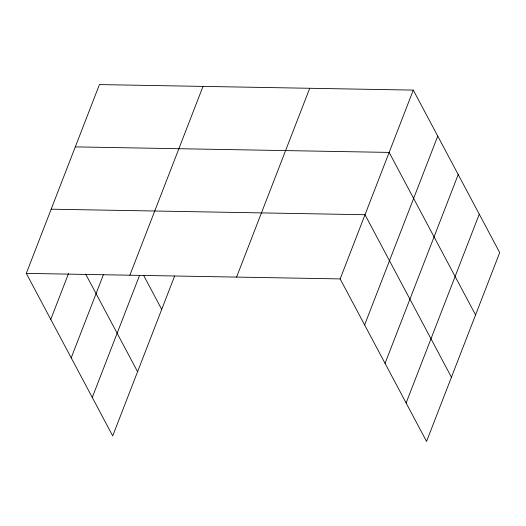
<?xml version="1.0" encoding="UTF-8"?>
<svg xmlns="http://www.w3.org/2000/svg" width="526" height="526" viewBox="0 0 526 526"><rect width="100%" height="100%" fill="white"/><g stroke="black" fill="none" stroke-linecap="round" stroke-linejoin="round"><path stroke-width="0.79" d="M174.665 275.959L112.709 435.896L26.3 273.389L99.44 84.574L413.291 90.104L499.7 252.611L426.56 441.426L340.151 278.911L413.291 90.104M50.766 319.4L68.531 273.546M71.207 357.844L103.431 274.651M129.869 275.21L203.01 86.402M92.267 397.452L139.502 275.506M236.582 277.09L309.722 88.283M364.617 324.93L437.757 136.116M385.058 363.374L458.199 174.56M406.118 402.982L479.258 214.167M75.303 146.886L389.155 152.409L475.563 314.923M51.167 209.19L365.018 214.72L451.426 377.227M26.3 273.389L340.151 278.911M143.585 275.302L161.712 309.393M85.659 274.066L137.575 371.698"/></g></svg>
